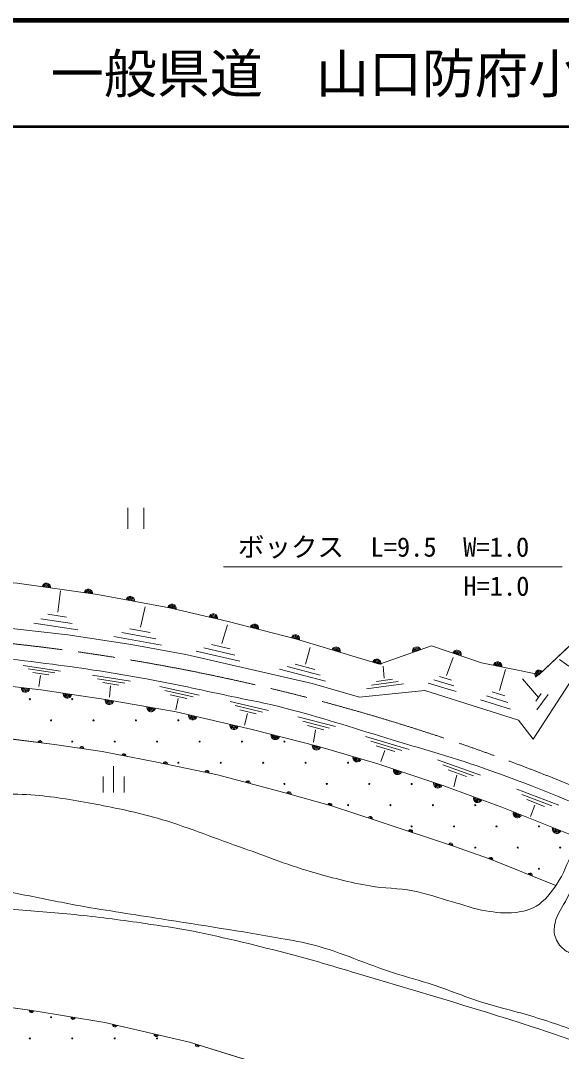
# Model space of a CAD drawing. Units: millimetres, scale not verified. Extents: x 40000 to 680000, y 20000 to 380000.
# Drawn here: x 207129 to 258117, y 282778 to 380000 of the extents above; entities that cross this region are included whole.
import ezdxf
from ezdxf.enums import TextEntityAlignment as Align

# ---------------------------------------------------------------- set-up
doc = ezdxf.new("R2010")
doc.units = ezdxf.units.MM
doc.header["$LTSCALE"] = 1000
doc.linetypes.add('CHAIN', pattern=[18.5, 12, -1.5, 3.5, -1.5])
for name, color, linetype, lineweight in [('M-BGD', 7, 'Continuous', 13), ('M-BMK', 2, 'CHAIN', 13), ('M-STR-HTXT', 7, 'Continuous', 13), ('M-TTL', 2, 'Continuous', 140), ('M-TTL-LINE', 7, 'Continuous', 50)]:
    doc.layers.add(name, color=color, linetype=linetype, lineweight=lineweight)
doc.layers.add('M-TTL-TXT', color=7, linetype='Continuous')
doc.styles.add('ＭＳ ゴシック', font='')
doc.styles.get('ＭＳ ゴシック').set_extended_font_data('MS Gothic')

msp = doc.modelspace()

# ---------------------------------------------------------------- linework, layer by layer
at = {"layer": 'M-BGD'}
for p, q in [((217247, 334053), (217247, 332053)), ((218747, 334053), (218747, 332053)), ((206803, 326933), (214372, 325861)), ((210623, 324206), (210891, 326229)), ((214372, 325861), (221170, 324622)), ((211467, 323733), (209690, 324005)), ((218445, 322786), (218869, 324710)), ((221170, 324622), (226696, 323316)), ((256025, 318341), (261814, 323803)), ((212518, 322540), (208371, 323175)), ((211992, 323136), (209030, 323590)), ((226094, 321235), (226638, 322999)), ((226696, 323316), (233058, 321675)), ((220397, 321081), (215927, 321925)), ((219864, 321683), (216672, 322285)), ((219332, 322284), (217416, 322646)), ((227340, 320162), (224393, 320839)), ((226887, 320738), (225119, 321144)), ((233058, 321675), (240962, 319297)), ((234004, 319313), (234438, 320885)), ((240962, 319297), (245874, 321020)), ((245874, 321020), (250577, 319442)), ((227793, 319585), (223667, 320533)), ((247287, 318240), (247908, 319933)), ((207369, 319181), (210886, 318656)), ((235376, 318249), (232272, 319068)), ((234863, 318806), (233001, 319297)), ((241415, 317966), (241299, 319114)), ((250577, 319442), (256025, 318341)), ((258818, 319120), (257954, 319739)), ((207829, 318846), (210341, 318471)), ((208290, 318512), (209797, 318287)), ((209015, 318226), (208846, 317188)), ((213907, 318272), (217482, 317688)), ((214388, 317920), (216941, 317503)), ((235888, 317693), (231543, 318839)), ((247748, 317786), (246619, 318130)), ((252281, 316819), (252834, 318801)), ((255957, 316167), (254457, 317923)), ((200966, 317830), (209033, 316871)), ((214869, 317567), (216401, 317317)), ((215615, 317263), (215496, 316187)), ((220254, 317201), (223975, 316383)), ((243243, 317436), (239742, 316967)), ((242714, 317656), (240213, 317321)), ((242185, 317876), (240684, 317675)), ((248191, 316711), (245555, 317513)), ((247970, 317249), (246087, 317822)), ((209033, 316871), (215121, 315954)), ((220734, 316812), (223392, 316228)), ((221214, 316423), (222809, 316073)), ((221977, 316066), (221771, 314978)), ((253054, 315680), (251045, 316305)), ((252791, 316301), (251585, 316676)), ((256220, 316526), (255693, 315808)), ((256859, 316447), (255805, 315009)), ((215121, 315954), (221791, 314807)), ((226900, 315791), (230505, 314916)), ((227348, 315397), (229922, 314772)), ((227796, 315003), (229340, 314628)), ((253318, 315060), (250505, 315935)), ((221791, 314807), (228963, 313139)), ((228523, 314636), (228254, 313561)), ((233267, 314344), (236813, 313424)), ((228963, 313139), (235112, 311576)), ((233728, 313923), (236261, 313266)), ((234189, 313502), (235709, 313108)), ((234919, 313113), (234737, 311956)), ((203773, 312557), (210308, 311713)), ((239661, 312486), (243765, 311238)), ((210308, 311713), (214811, 311056)), ((235112, 311576), (240803, 309908)), ((240152, 312047), (243084, 311156)), ((240644, 311608), (242403, 311074)), ((241460, 311168), (241080, 310126)), ((214811, 311056), (219970, 310056)), ((246448, 310286), (250487, 308841)), ((215900, 309693), (215900, 307193)), ((219970, 310056), (225693, 308868)), ((240803, 309908), (247036, 307824)), ((246951, 309805), (249836, 308773)), ((247454, 309324), (249185, 308705)), ((214900, 308693), (214900, 307193)), ((216900, 308693), (216900, 307193)), ((225693, 308868), (231946, 307210)), ((248270, 308832), (247975, 307734)), ((247036, 307824), (252498, 305801)), ((253932, 307504), (257872, 305994)), ((231946, 307210), (236449, 305928)), ((254389, 307014), (257203, 305935)), ((254846, 306524), (256535, 305877)), ((236449, 305928), (241015, 304427)), ((252498, 305801), (259732, 302925)), ((255620, 306017), (255198, 304920)), ((241015, 304427), (247956, 302145)), ((247956, 302145), (251334, 300925)), ((251334, 300925), (257603, 298427)), ((208217, 286625), (203214, 287313)), ((215065, 285500), (208217, 286625)), ((223039, 283655), (215065, 285500)), ((233608, 280371), (223039, 283655))]:
    msp.add_line(p, q, dxfattribs=at)
for points in [[(169739, 326246), (173935, 326806), (178415, 327253), (182419, 327521), (187331, 327699), (193508, 327837), (200507, 327435), (206803, 326933), (214372, 325861), (221170, 324622), (226696, 323316), (233058, 321675), (240962, 319297), (245874, 321020), (250577, 319442), (256025, 318341), (261814, 323803), (265900, 330628), (268148, 333486)], [(165967, 322380), (167906, 322603), (170255, 322797), (176595, 323400), (184186, 324092), (187892, 324114), (193094, 323802), (199814, 323400), (211580, 322060), (217564, 321167), (222721, 320207), (234621, 317483), (239086, 316188), (245240, 316825), (254081, 314034), (255443, 312226), (265657, 327965), (269363, 333301)], [(200966, 317830), (209033, 316871), (215121, 315954), (221791, 314807), (228963, 313139), (235112, 311576), (240803, 309908), (247036, 307824), (252498, 305801), (259732, 302925), (260858, 302501), (268791, 299160), (282456, 294188), (294589, 290280), (303970, 287715), (313757, 285276)], [(257603, 298427), (251334, 300925), (247956, 302145), (241015, 304427), (236449, 305928), (231946, 307210), (225693, 308868), (219970, 310056), (214811, 311056), (210308, 311713), (203773, 312557), (197831, 313214), (191233, 313714), (185261, 313902), (178194, 313402), (170524, 312289)], [(88748, 262372), (113569, 271587), (142134, 281015), (148190, 282873), (155715, 284749), (161406, 285844), (166159, 286657), (170975, 287282), (175947, 287720), (182607, 288001), (189549, 288251), (195959, 288032), (203214, 287313), (208217, 286625), (215065, 285500), (223039, 283655), (233608, 280371), (247491, 275368), (260218, 270459), (266097, 268270), (273101, 265956), (281638, 263423), (294849, 259929), (307079, 257251)]]:
    msp.add_lwpolyline(points, dxfattribs=at)
for centre in [(208000, 316000), (208000, 316000), (212000, 316001), (212000, 316001), (210001, 314000), (214001, 314001), (218001, 314001), (222001, 314000), (212000, 312001), (212000, 312001), (216001, 312000), (216001, 312000), (220000, 312000), (220000, 312000), (224000, 312001), (224000, 312001), (228000, 312001), (228000, 312001), (232001, 312000), (232001, 312000), (222001, 310000), (226001, 310001), (230001, 310001), (234000, 310001), (238001, 310000), (232000, 308000), (232000, 308000), (236000, 308000), (236000, 308000), (240000, 308001), (240000, 308001), (244001, 308000), (244001, 308000), (238001, 306000), (242001, 306001), (246000, 306001), (250001, 306000), (244000, 304000), (244000, 304000), (248000, 304000), (248000, 304000), (252001, 304001), (252001, 304001), (256001, 304000), (256001, 304000), (250001, 302000), (254001, 302000), (258000, 302001), (256000, 300000), (256000, 300000), (210001, 286000), (208000, 284000), (208000, 284000), (212000, 284001), (212000, 284001), (216000, 284001), (216000, 284001), (220000, 284000), (220000, 284000)]:
    msp.add_circle(centre, 50, dxfattribs=at)
for centre, radius, start, end in [((209561, 326542), 400, 351.9409, 171.9409), ((209561, 326542), 300, 351.9409, 171.9409), ((209561, 326542), 200, 351.9409, 171.9409), ((209561, 326542), 100, 351.9409, 171.9409), ((213522, 325981), 400, 351.9409, 171.9409), ((213522, 325981), 300, 351.9409, 171.9409), ((213522, 325981), 200, 351.9409, 171.9409), ((213522, 325981), 100, 351.9409, 171.9409), ((217463, 325298), 400, 349.67032, 169.67032), ((217463, 325298), 300, 349.67032, 169.67032), ((217463, 325298), 200, 349.67032, 169.67032), ((217463, 325298), 100, 349.67032, 169.67032), ((221395, 324569), 400, 346.70143, 166.70143), ((221395, 324569), 300, 346.70143, 166.70143), ((221395, 324569), 200, 346.70143, 166.70143), ((221395, 324569), 100, 346.70143, 166.70143), ((225288, 323649), 400, 346.70143, 166.70143), ((225288, 323649), 300, 346.70143, 166.70143), ((225288, 323649), 200, 346.70143, 166.70143), ((225288, 323649), 100, 346.70143, 166.70143), ((229168, 322678), 400, 345.53883, 165.53883), ((229168, 322678), 300, 345.53883, 165.53883), ((229168, 322678), 200, 345.53883, 165.53883), ((229168, 322678), 100, 345.53883, 165.53883), ((233042, 321679), 400, 345.53883, 165.53883), ((233042, 321679), 300, 345.53883, 165.53883), ((233042, 321679), 200, 345.53883, 165.53883), ((233042, 321679), 100, 345.53883, 165.53883), ((236872, 320528), 400, 343.25622, 163.25622), ((244481, 320532), 400, 19.32871, 199.32871), ((244481, 320532), 300, 19.32871, 199.32871), ((236872, 320528), 300, 343.25622, 163.25622), ((236872, 320528), 200, 343.25622, 163.25622), ((236872, 320528), 100, 343.25622, 163.25622), ((244481, 320532), 200, 19.32871, 199.32871), ((244481, 320532), 100, 19.32871, 199.32871), ((248267, 320217), 400, 341.45633, 161.45633), ((248267, 320217), 300, 341.45633, 161.45633), ((248267, 320217), 200, 341.45633, 161.45633), ((248267, 320217), 100, 341.45633, 161.45633), ((240703, 319375), 400, 343.25622, 163.25622), ((240703, 319375), 300, 343.25622, 163.25622), ((240703, 319375), 200, 343.25622, 163.25622), ((240703, 319375), 100, 343.25622, 163.25622), ((252109, 319133), 400, 348.5697, 168.5697), ((252109, 319133), 300, 348.5697, 168.5697), ((252109, 319133), 200, 348.5697, 168.5697), ((252109, 319133), 100, 348.5697, 168.5697), ((256028, 318345), 400, 43.33313, 223.33313), ((256028, 318345), 300, 43.33313, 223.33313), ((256028, 318345), 200, 43.33313, 223.33313), ((256028, 318345), 100, 43.33313, 223.33313), ((207581, 317043), 400, 173.22145, 353.22145), ((207581, 317043), 300, 173.22145, 353.22145), ((207581, 317043), 200, 173.22145, 353.22145), ((207581, 317043), 100, 173.22145, 353.22145), ((211543, 316493), 400, 171.43086, 351.43086), ((211543, 316493), 300, 171.43086, 351.43086), ((211543, 316493), 200, 171.43086, 351.43086), ((211543, 316493), 100, 171.43086, 351.43086), ((215497, 315889), 400, 170.24758, 350.24758), ((215497, 315889), 300, 170.24758, 350.24758), ((215497, 315889), 200, 170.24758, 350.24758), ((215497, 315889), 100, 170.24758, 350.24758), ((219439, 315211), 400, 170.24758, 350.24758), ((219439, 315211), 300, 170.24758, 350.24758), ((219439, 315211), 200, 170.24758, 350.24758), ((219439, 315211), 100, 170.24758, 350.24758), ((223363, 314442), 400, 166.90811, 346.90811), ((223363, 314442), 300, 166.90811, 346.90811), ((223363, 314442), 200, 166.90811, 346.90811), ((223363, 314442), 100, 166.90811, 346.90811), ((227259, 313536), 400, 166.90811, 346.90811), ((227259, 313536), 300, 166.90811, 346.90811), ((227259, 313536), 200, 166.90811, 346.90811), ((227259, 313536), 100, 166.90811, 346.90811), ((208950, 311889), 200, 352.63892, 172.63892), ((231144, 312585), 400, 165.73549, 345.73549), ((231144, 312585), 300, 165.73549, 345.73549), ((231144, 312585), 200, 165.73549, 345.73549), ((231144, 312585), 100, 165.73549, 345.73549), ((208950, 311889), 100, 352.63892, 172.63892), ((212911, 311334), 200, 351.70286, 171.70286), ((212911, 311334), 100, 351.70286, 171.70286), ((235020, 311599), 400, 165.73549, 345.73549), ((235020, 311599), 300, 165.73549, 345.73549), ((235020, 311599), 200, 165.73549, 345.73549), ((235020, 311599), 100, 165.73549, 345.73549), ((216853, 310660), 200, 349.02434, 169.02434), ((216853, 310660), 100, 349.02434, 169.02434), ((238860, 310478), 400, 163.66729, 343.66729), ((238860, 310478), 300, 163.66729, 343.66729), ((238860, 310478), 200, 163.66729, 343.66729), ((238860, 310478), 100, 163.66729, 343.66729), ((220777, 309888), 200, 348.26922, 168.26922), ((220777, 309888), 100, 348.26922, 168.26922), ((224694, 309075), 200, 348.26922, 168.26922), ((224694, 309075), 100, 348.26922, 168.26922), ((242676, 309282), 400, 161.50758, 341.50758), ((242676, 309282), 300, 161.50758, 341.50758), ((242676, 309282), 200, 161.50758, 341.50758), ((242676, 309282), 100, 161.50758, 341.50758), ((228573, 308104), 200, 345.15777, 165.15777), ((228573, 308104), 100, 345.15777, 165.15777), ((232437, 307071), 200, 344.10717, 164.10717), ((246470, 308013), 400, 161.50758, 341.50758), ((246470, 308013), 300, 161.50758, 341.50758), ((246470, 308013), 200, 161.50758, 341.50758), ((246470, 308013), 100, 161.50758, 341.50758), ((232437, 307071), 100, 344.10717, 164.10717), ((250227, 306642), 400, 159.68399, 339.68399), ((250227, 306642), 300, 159.68399, 339.68399), ((250227, 306642), 200, 159.68399, 339.68399), ((250227, 306642), 100, 159.68399, 339.68399), ((236284, 305975), 200, 344.10717, 164.10717), ((236284, 305975), 100, 344.10717, 164.10717), ((253965, 305218), 400, 158.31256, 338.31256), ((253965, 305218), 300, 158.31256, 338.31256), ((253965, 305218), 200, 158.31256, 338.31256), ((240086, 304733), 200, 341.80083, 161.80083), ((240086, 304733), 100, 341.80083, 161.80083), ((253965, 305218), 100, 158.31256, 338.31256), ((243886, 303483), 200, 341.79764, 161.79764), ((243886, 303483), 100, 341.79764, 161.79764), ((257682, 303740), 400, 158.31256, 338.31256), ((257682, 303740), 300, 158.31256, 338.31256), ((257682, 303740), 200, 158.31256, 338.31256), ((257682, 303740), 100, 158.31256, 338.31256), ((247686, 302234), 200, 341.79764, 161.79764), ((247686, 302234), 100, 341.79764, 161.79764), ((251449, 300879), 200, 338.27164, 158.27164), ((251449, 300879), 100, 338.27164, 158.27164), ((255165, 299398), 200, 338.27164, 158.27164), ((255165, 299398), 100, 338.27164, 158.27164), ((208143, 286636), 200, 172.17092, 352.17092), ((208143, 286636), 100, 172.17092, 352.17092), ((212090, 285989), 200, 170.665, 350.665), ((212090, 285989), 100, 170.665, 350.665), ((216025, 285278), 200, 166.97257, 346.97257), ((216025, 285278), 100, 166.97257, 346.97257), ((219922, 284376), 200, 166.97257, 346.97257), ((219922, 284376), 100, 166.97257, 346.97257), ((223804, 283417), 200, 162.74255, 342.74255), ((223804, 283417), 100, 162.74255, 342.74255)]:
    msp.add_arc(centre, radius, start, end, dxfattribs=at)
for points, knots in [([(77022, 292601), (81996, 294553), (86971, 296504), (91946, 298456), (94248, 299359), (96546, 300275), (98853, 301166), (100688, 301875), (102519, 302597), (104370, 303265), (107513, 304397), (110682, 305454), (113855, 306496), (116618, 307402), (119390, 308281), (122173, 309122), (125164, 310027), (128169, 310887), (131179, 311726), (133778, 312449), (136380, 313161), (138996, 313821), (141717, 314507), (144448, 315158), (147189, 315759), (149703, 316311), (152222, 316842), (154756, 317292), (157144, 317715), (159549, 318030), (161948, 318386), (165771, 318953), (169586, 319583), (173424, 320043), (176688, 320435), (179957, 320852), (183243, 320981), (185795, 321082), (188351, 320941), (190904, 320856), (193803, 320760), (196704, 320646), (199597, 320419), (203118, 320142), (206632, 319752), (210134, 319293), (213094, 318905), (216046, 318448), (218984, 317917), (221571, 317449), (224135, 316866), (226707, 316322), (228491, 315945), (230288, 315617), (232054, 315165), (235256, 314346), (238399, 313312), (241560, 312351), (244841, 311354), (248145, 310425), (251379, 309287), (255679, 307773), (259860, 305942), (264106, 304283), (265314, 303812), (266512, 303313), (267733, 302876), (270666, 301828), (273653, 300937), (276614, 299968), (279834, 298915), (283043, 297826), (286276, 296810), (289714, 295729), (293172, 294713), (296626, 293683), (300656, 292481), (304677, 291248), (308727, 290118), (310700, 289568), (312683, 289057), (314669, 288555), (318090, 287689), (321509, 286808), (324956, 286053), (328411, 285297), (331884, 284623), (335369, 284021), (338132, 283544), (340916, 283198), (343687, 282770), (345335, 282516), (346976, 282218), (348627, 281988), (352163, 281496), (355705, 281037), (359259, 280706), (362265, 280426), (365282, 280273), (368296, 280112), (372098, 279909), (375902, 279712), (379709, 279643), (383899, 279567), (388092, 279572), (392280, 279706), (395306, 279802), (398323, 280109), (401348, 280237), (404129, 280355), (406915, 280354), (409697, 280456), (411699, 280529), (413703, 280590), (415701, 280737), (420266, 281074), (424830, 281491), (429366, 282113), (433464, 282675), (437541, 283403), (441592, 284240), (445885, 285126), (450147, 286169), (454381, 287304), (456503, 287873), (458607, 288506), (460698, 289180), (464374, 290366), (468035, 291612), (471642, 292995), (472987, 293511), (474299, 294109), (475627, 294666)], [0, 0, 0, 0, 1, 1, 1, 2, 2, 2, 3, 3, 3, 4, 4, 4, 5, 5, 5, 6, 6, 6, 7, 7, 7, 8, 8, 8, 9, 9, 9, 10, 10, 10, 11, 11, 11, 12, 12, 12, 13, 13, 13, 14, 14, 14, 15, 15, 15, 16, 16, 16, 17, 17, 17, 18, 18, 18, 19, 19, 19, 20, 20, 20, 21, 21, 21, 22, 22, 22, 23, 23, 23, 24, 24, 24, 25, 25, 25, 26, 26, 26, 27, 27, 27, 28, 28, 28, 29, 29, 29, 30, 30, 30, 31, 31, 31, 32, 32, 32, 33, 33, 33, 34, 34, 34, 35, 35, 35, 36, 36, 36, 37, 37, 37, 38, 38, 38, 39, 39, 39, 40, 40, 40, 41, 41, 41, 42, 42, 42, 43, 43, 43, 44, 44, 44, 44]), ([(169700, 315278), (169962, 314331), (170251, 313391), (170486, 312437), (170600, 311976), (170768, 311520), (170788, 311047), (170823, 310255), (170653, 309464), (170486, 308689), (170377, 308184), (170135, 307714), (170033, 307208), (169954, 306821), (169836, 306417), (169912, 306029), (169982, 305671), (170122, 305264), (170426, 305062), (170704, 304877), (171090, 304951), (171423, 304971), (172133, 305015), (172832, 305204), (173509, 305425), (173980, 305579), (174400, 305868), (174869, 306029), (175929, 306394), (177033, 306624), (178133, 306845), (180111, 307244), (182105, 307608), (184117, 307767), (187100, 308003), (190102, 307861), (193094, 307813), (195498, 307773), (197903, 307696), (200303, 307541), (201953, 307434), (203594, 307197), (205244, 307087), (206331, 307015), (207424, 307055), (208508, 306951), (210425, 306767), (212329, 306446), (214221, 306090), (216170, 305723), (218117, 305322), (220024, 304775), (222624, 304029), (225132, 302992), (227686, 302100), (229938, 301314), (232153, 300417), (234441, 299743), (236290, 299198), (238164, 298717), (240063, 298383), (241396, 298147), (242769, 298186), (244098, 297929), (245376, 297682), (246606, 297233), (247861, 296886), (248903, 296598), (249921, 296196), (250989, 296025), (251900, 295879), (252838, 295779), (253755, 295889), (254443, 295971), (255159, 296114), (255749, 296478), (256559, 296978), (257160, 297779), (257699, 298564), (258326, 299478), (258666, 300559), (259150, 301556)], [0, 0, 0, 0, 1, 1, 1, 2, 2, 2, 3, 3, 3, 4, 4, 4, 5, 5, 5, 6, 6, 6, 7, 7, 7, 8, 8, 8, 9, 9, 9, 10, 10, 10, 11, 11, 11, 12, 12, 12, 13, 13, 13, 14, 14, 14, 15, 15, 15, 16, 16, 16, 17, 17, 17, 18, 18, 18, 19, 19, 19, 20, 20, 20, 21, 21, 21, 22, 22, 22, 23, 23, 23, 24, 24, 24, 25, 25, 25, 26, 26, 26, 27, 27, 27, 27]), ([(260147, 301057), (259694, 299864), (259309, 298641), (258787, 297476), (258439, 296699), (257850, 296026), (257608, 295209), (257474, 294758), (257373, 294264), (257472, 293804), (257574, 293327), (257848, 292874), (258198, 292534), (258542, 292199), (259014, 292012), (259467, 291854), (260105, 291631), (260806, 291655), (261462, 291491), (263001, 291107), (264503, 290580), (265995, 290041), (268233, 289232), (270426, 288301), (272615, 287366), (274170, 286701), (275663, 285894), (277239, 285280), (279345, 284459), (281543, 283897), (283677, 283149), (285897, 282372), (288079, 281487), (290296, 280701), (292913, 279774), (295589, 279012), (298185, 278026), (299350, 277584), (300516, 277135), (301630, 276576), (303652, 275560), (305502, 274231), (307479, 273130), (308359, 272640), (309232, 272132), (310153, 271725), (312300, 270776), (314559, 270102), (316773, 269322), (322361, 267351), (328024, 265590), (333592, 263564), (334658, 263176), (335687, 262688), (336766, 262340), (338758, 261698), (340787, 261153), (342841, 260753), (344681, 260395), (346552, 260214), (348418, 260028), (350588, 259811), (352768, 259454), (354946, 259574), (355621, 259612), (356293, 259744), (356941, 259937), (357538, 260115), (358153, 260305), (358664, 260662), (359373, 261159), (359988, 261823), (360432, 262567), (360865, 263293), (361046, 264148), (361248, 264969), (361554, 266217), (361675, 267503), (361837, 268778), (361914, 269380), (361852, 270007), (362019, 270591), (362216, 271287), (362564, 271943), (362971, 272541), (363206, 272887), (363535, 273159), (363817, 273467)], [0, 0, 0, 0, 1, 1, 1, 2, 2, 2, 3, 3, 3, 4, 4, 4, 5, 5, 5, 6, 6, 6, 7, 7, 7, 8, 8, 8, 9, 9, 9, 10, 10, 10, 11, 11, 11, 12, 12, 12, 13, 13, 13, 14, 14, 14, 15, 15, 15, 16, 16, 16, 17, 17, 17, 18, 18, 18, 19, 19, 19, 20, 20, 20, 21, 21, 21, 22, 22, 22, 23, 23, 23, 24, 24, 24, 25, 25, 25, 26, 26, 26, 27, 27, 27, 28, 28, 28, 29, 29, 29, 29]), ([(307079, 257251), (306656, 257710), (306230, 258168), (305808, 258630), (305096, 259408), (304452, 260253), (303682, 260975), (302535, 262051), (301305, 263048), (299992, 263914), (297917, 265283), (295611, 266263), (293426, 267448), (291745, 268359), (290074, 269291), (288391, 270199), (286052, 271462), (283680, 272662), (281356, 273952), (279167, 275166), (277052, 276512), (274852, 277704), (272724, 278856), (270555, 279930), (268379, 280987), (267355, 281484), (266327, 281973), (265283, 282426), (263747, 283091), (262194, 283720), (260624, 284302), (258952, 284922), (257260, 285491), (255558, 286022), (253851, 286554), (252102, 286945), (250399, 287491), (248923, 287964), (247493, 288570), (246021, 289055), (244790, 289461), (243532, 289779), (242300, 290181), (239780, 291002), (237352, 292108), (234795, 292807), (233770, 293088), (232714, 293243), (231668, 293433), (227917, 294114), (224144, 294668), (220380, 295277), (217848, 295688), (215307, 296048), (212781, 296497), (211171, 296783), (209572, 297129), (207966, 297435), (206789, 297659), (205622, 297950), (204432, 298092), (202131, 298367), (199800, 298280), (197491, 298467), (194011, 298749), (190567, 299467), (187078, 299593), (185900, 299635), (184717, 299581), (183544, 299468), (181559, 299276), (179600, 298868), (177634, 298530), (176788, 298384), (175955, 298153), (175102, 298060), (173526, 297890), (171930, 298012), (170349, 297904), (167306, 297698), (164260, 297451), (161249, 296966), (158710, 296557), (156205, 295946), (153713, 295309), (150294, 294434), (146915, 293403), (143550, 292338), (139981, 291208), (136393, 290108), (132919, 288711), (131041, 287956), (129290, 286910), (127415, 286147), (124940, 285138), (122373, 284366), (119848, 283489), (118016, 282852), (116173, 282245), (114345, 281597), (112368, 280897), (110359, 280273), (108435, 279439), (106844, 278750), (105345, 277864), (103791, 277094), (101704, 276061), (99615, 275032), (97506, 274045), (95921, 273304), (94322, 272595), (92722, 271888), (91319, 271268), (89933, 270605), (88500, 270059), (87705, 269755), (86885, 269524), (86077, 269257)], [0, 0, 0, 0, 1, 1, 1, 2, 2, 2, 3, 3, 3, 4, 4, 4, 5, 5, 5, 6, 6, 6, 7, 7, 7, 8, 8, 8, 9, 9, 9, 10, 10, 10, 11, 11, 11, 12, 12, 12, 13, 13, 13, 14, 14, 14, 15, 15, 15, 16, 16, 16, 17, 17, 17, 18, 18, 18, 19, 19, 19, 20, 20, 20, 21, 21, 21, 22, 22, 22, 23, 23, 23, 24, 24, 24, 25, 25, 25, 26, 26, 26, 27, 27, 27, 28, 28, 28, 29, 29, 29, 30, 30, 30, 31, 31, 31, 32, 32, 32, 33, 33, 33, 34, 34, 34, 35, 35, 35, 36, 36, 36, 37, 37, 37, 38, 38, 38, 39, 39, 39, 39])]:
    msp.add_open_spline(points, degree=3, knots=knots, dxfattribs=at)
at = {"layer": 'M-BMK'}
msp.add_arc((185414, 128039), 194324, 66.05393, 90.81212, dxfattribs=at)
at = {"layer": 'M-STR-HTXT'}
msp.add_line((258180, 328478), (226269, 328478), dxfattribs=at)
msp.add_open_spline([(85424, 270940), (87349, 271808), (89265, 272695), (91197, 273545), (94249, 274888), (97288, 276263), (100390, 277485), (104812, 279227), (109312, 280766), (113805, 282316), (117105, 283455), (120403, 284606), (123749, 285600), (128089, 286889), (132477, 288020), (136882, 289071), (140971, 290046), (145100, 290851), (149218, 291697), (153074, 292490), (156919, 293355), (160803, 293996), (164351, 294580), (167923, 295018), (171497, 295403), (176692, 295963), (181896, 296497), (187117, 296716), (190334, 296851), (193559, 296808), (196779, 296716), (200051, 296622), (203317, 296386), (206582, 296153), (208601, 296009), (210620, 295852), (212633, 295637), (214717, 295415), (216796, 295140), (218871, 294840), (220328, 294629), (221788, 294422), (223233, 294136), (226447, 293500), (229631, 292714), (232801, 291885), (234659, 291399), (236495, 290836), (238336, 290290), (243993, 288613), (249652, 286937), (255269, 285131), (259166, 283877), (263001, 282435), (266901, 281191), (270431, 280065), (273983, 279009), (277548, 278001), (280475, 277174), (283423, 276424), (286366, 275656), (289848, 274748), (293336, 273860), (296826, 272982), (299419, 272331), (302010, 271671), (304612, 271059), (309290, 269959), (313969, 268851), (318683, 267917), (323898, 266884), (329143, 266010), (334396, 265196), (342147, 263996), (349916, 262902), (357708, 262007), (361062, 261622), (364428, 261347), (367792, 261069), (374713, 260497), (381632, 259829), (388571, 259568), (393742, 259373), (398922, 259403), (404096, 259521), (409558, 259646), (415020, 259881), (420466, 260318), (424951, 260678), (429418, 261244), (433881, 261819), (437532, 262290), (441174, 262835), (444809, 263414), (448162, 263948), (451523, 264457), (454847, 265149), (458975, 266009), (463059, 267072), (467136, 268151), (473552, 269849), (479901, 271793), (486283, 273613)], degree=3, knots=[0, 0, 0, 0, 1, 1, 1, 2, 2, 2, 3, 3, 3, 4, 4, 4, 5, 5, 5, 6, 6, 6, 7, 7, 7, 8, 8, 8, 9, 9, 9, 10, 10, 10, 11, 11, 11, 12, 12, 12, 13, 13, 13, 14, 14, 14, 15, 15, 15, 16, 16, 16, 17, 17, 17, 18, 18, 18, 19, 19, 19, 20, 20, 20, 21, 21, 21, 22, 22, 22, 23, 23, 23, 24, 24, 24, 25, 25, 25, 26, 26, 26, 27, 27, 27, 28, 28, 28, 29, 29, 29, 30, 30, 30, 31, 31, 31, 32, 32, 32, 33, 33, 33, 34, 34, 34, 34], dxfattribs=at)
at = {"layer": 'M-TTL'}
msp.add_line((680000, 380000), (40000, 380000), dxfattribs=at)
at = {"layer": 'M-TTL-LINE'}
msp.add_line((40000, 370000), (680000, 370000), dxfattribs=at)

# ---------------------------------------------------------------- texts
at = {"layer": 'M-STR-HTXT', "style": 'ＭＳ ゴシック'}
msp.add_text('ボックス\u3000L=9.5\u3000W=1.0', height=1833, dxfattribs=at).set_placement((241353, 328888), align=Align.BOTTOM_CENTER)
msp.add_text('H=1.0', height=1833, dxfattribs=at).set_placement((251988, 326664), align=Align.MIDDLE_CENTER)
at = {"layer": 'M-TTL-TXT', "style": 'ＭＳ ゴシック'}
msp.add_text('一般県道\u3000山口防府小郡自転車道線', height=3666, dxfattribs=at).set_placement((209969, 375000), align=Align.MIDDLE_LEFT)

doc.saveas('drawing.dxf')
